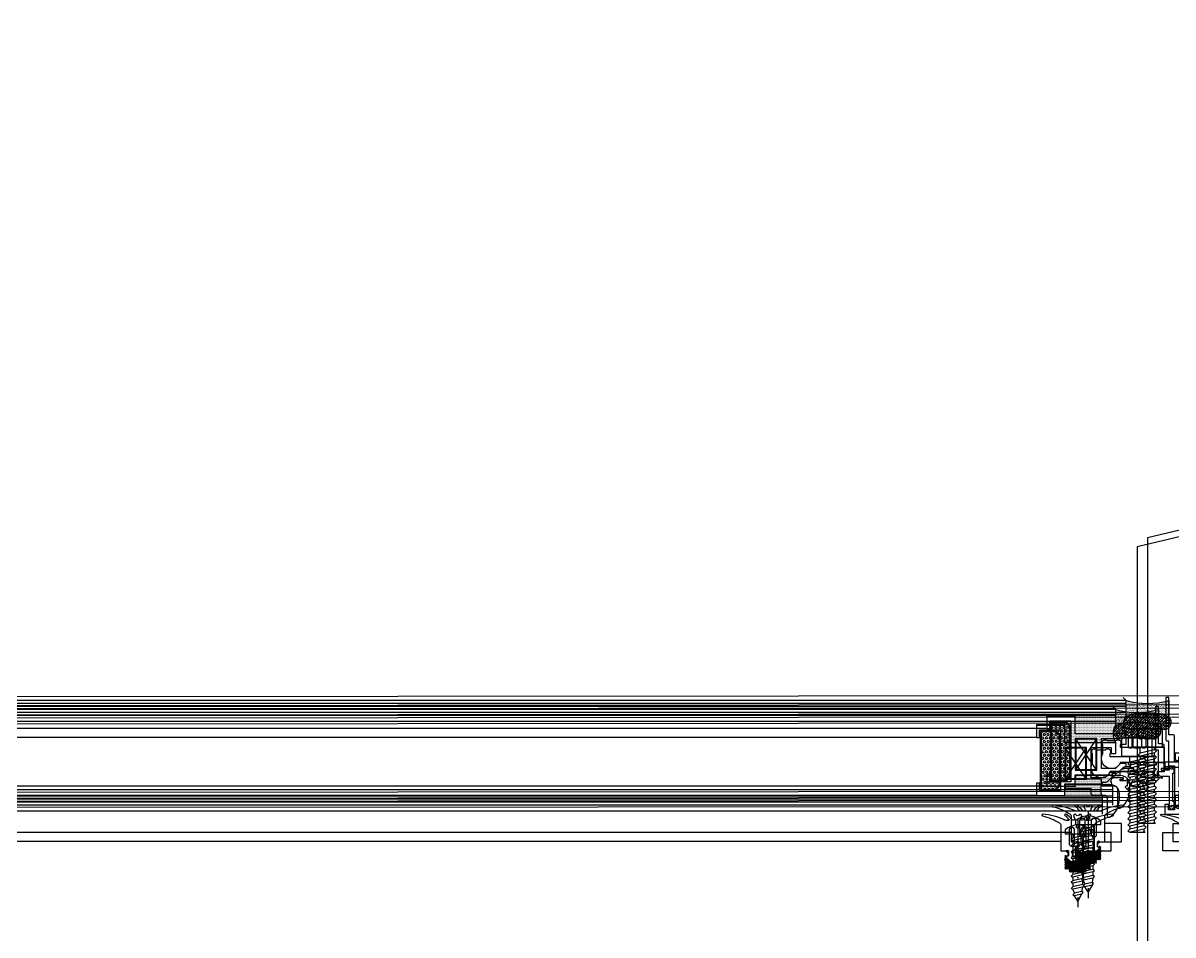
# Model space of a CAD drawing. Header units: inches. Extents: x 4821 to 127877, y 58012 to 433683.
# Drawn here: x 89760.1 to 90137.8, y 156084.3 to 156383.7 of the extents above; entities that cross this region are included whole.
import ezdxf

# ---------------------------------------------------------------- set-up
doc = ezdxf.new("R2010")
doc.units = ezdxf.units.IN
doc.header["$MEASUREMENT"] = 0
for name, pattern in [('$1$Center', [29.999999, 12, -6, 6, -6]), ('$1$DASHDOT', [25.4, 12.7, -6.35, 0, -6.35]), ('$1$DASHED', [19.05, 12.7, -6.35])]:
    doc.linetypes.add(name, pattern=pattern)
for name, color, linetype in [('A-FURN-FIXD', 10, 'Continuous'), ('A-GLAZ', 132, 'Continuous'), ('A-WAL-CMU', 7, 'Continuous'), ('A-WIN', 141, 'Continuous')]:
    doc.layers.add(name, color=color, linetype=linetype)

# ---------------------------------------------------------------- blocks, each defined once
blk = doc.blocks.new('$1$M6x25')
at = {"color": 71}
for p, q in [((-6, 4.5), (-6, -4.5)), ((0, 5), (-5.5, 5)), ((0, 5), (0, -5)), ((0.82, 2.34), (0, 2.34)), ((1.19, 3), (0.82, 2.34)), ((0.82, 2.34), (1.88, -2.34)), ((1.85, 2.34), (1.19, 3)), ((1.85, 2.34), (2.91, -2.34)), ((2.82, 2.34), (1.85, 2.34)), ((3.19, 3), (2.82, 2.34)), ((2.82, 2.34), (3.88, -2.34)), ((3.85, 2.34), (3.19, 3)), ((3.85, 2.34), (4.91, -2.34)), ((4.82, 2.34), (3.85, 2.34)), ((5.19, 3), (4.82, 2.34)), ((4.82, 2.34), (5.88, -2.34)), ((5.85, 2.34), (5.19, 3)), ((5.85, 2.34), (6.91, -2.34)), ((6.82, 2.34), (5.85, 2.34)), ((7.19, 3), (6.82, 2.34)), ((6.82, 2.34), (7.88, -2.34)), ((7.85, 2.34), (7.19, 3)), ((7.85, 2.34), (8.91, -2.34)), ((8.82, 2.34), (7.85, 2.34)), ((9.19, 3), (8.82, 2.34)), ((8.82, 2.34), (9.88, -2.34)), ((9.85, 2.34), (9.19, 3)), ((9.85, 2.34), (10.91, -2.34)), ((10.82, 2.34), (9.85, 2.34)), ((11.19, 3), (10.82, 2.34)), ((10.82, 2.34), (11.88, -2.34)), ((11.85, 2.34), (11.19, 3)), ((11.85, 2.34), (12.91, -2.34)), ((12.82, 2.34), (11.85, 2.34)), ((13.19, 3), (12.82, 2.34)), ((12.82, 2.34), (13.88, -2.34)), ((13.85, 2.34), (13.19, 3)), ((13.85, 2.34), (14.91, -2.34)), ((14.82, 2.34), (13.85, 2.34)), ((15.19, 3), (14.82, 2.34)), ((14.82, 2.34), (15.88, -2.34)), ((15.85, 2.34), (15.19, 3)), ((15.85, 2.34), (16.91, -2.34)), ((16.82, 2.34), (15.85, 2.34)), ((17.19, 3), (16.82, 2.34)), ((16.82, 2.34), (17.88, -2.34)), ((17.85, 2.34), (17.19, 3)), ((17.85, 2.34), (18.91, -2.34)), ((18.82, 2.34), (17.85, 2.34)), ((19.19, 3), (18.82, 2.34)), ((18.82, 2.34), (19.88, -2.34)), ((19.85, 2.34), (19.19, 3)), ((19.85, 2.34), (20.91, -2.34)), ((20.82, 2.34), (19.85, 2.34)), ((21.19, 3), (20.82, 2.34)), ((20.82, 2.34), (21.88, -2.34)), ((21.85, 2.34), (21.19, 3)), ((21.85, 2.34), (22.91, -2.34)), ((22.82, 2.34), (21.85, 2.34)), ((23.19, 3), (22.82, 2.34)), ((22.82, 2.34), (23.88, -2.34)), ((23.85, 2.34), (23.19, 3)), ((23.85, 2.34), (24.91, -2.34)), ((24.82, 2.34), (23.85, 2.34)), ((25, 2.66), (24.82, 2.34)), ((24.82, 2.34), (25, 1.56)), ((25, 2.66), (25, -2.34)), ((1.88, -2.34), (0, -2.34)), ((1.88, -2.34), (2.54, -3)), ((2.54, -3), (2.91, -2.34)), ((2.91, -2.34), (3.88, -2.34)), ((3.88, -2.34), (4.54, -3)), ((4.54, -3), (4.91, -2.34)), ((4.91, -2.34), (5.88, -2.34)), ((5.88, -2.34), (6.54, -3)), ((6.54, -3), (6.91, -2.34)), ((6.91, -2.34), (7.88, -2.34)), ((7.88, -2.34), (8.54, -3)), ((8.54, -3), (8.91, -2.34)), ((8.91, -2.34), (9.88, -2.34)), ((9.88, -2.34), (10.54, -3)), ((10.54, -3), (10.91, -2.34)), ((10.91, -2.34), (11.88, -2.34)), ((11.88, -2.34), (12.54, -3)), ((12.54, -3), (12.91, -2.34)), ((12.91, -2.34), (13.88, -2.34)), ((13.88, -2.34), (14.54, -3)), ((14.54, -3), (14.91, -2.34)), ((14.91, -2.34), (15.88, -2.34)), ((15.88, -2.34), (16.54, -3)), ((16.54, -3), (16.91, -2.34)), ((16.91, -2.34), (17.88, -2.34)), ((17.88, -2.34), (18.54, -3)), ((18.54, -3), (18.91, -2.34)), ((18.91, -2.34), (19.88, -2.34)), ((19.88, -2.34), (20.54, -3)), ((20.54, -3), (20.91, -2.34)), ((20.91, -2.34), (21.88, -2.34)), ((21.88, -2.34), (22.54, -3)), ((22.54, -3), (22.91, -2.34)), ((22.91, -2.34), (23.88, -2.34)), ((23.88, -2.34), (24.54, -3)), ((24.54, -3), (24.91, -2.34)), ((24.91, -2.34), (25, -2.34)), ((0, -5), (-5.5, -5))]:
    blk.add_line(p, q, dxfattribs=at)
at = {"color": 2, "linetype": '$1$Center', "ltscale": 10}
blk.add_line((-7.77, 0), (26.88, 0), dxfattribs=at)
at = {"color": 71, "linetype": '$1$DASHED', "ltscale": 100}
for p, q in [((-6, 2.89), (-3, 2.89)), ((-6, 1.44), (-3, 1.44)), ((-6, -1.44), (-3, -1.44)), ((-6, -2.89), (-3, -2.89))]:
    blk.add_line(p, q, dxfattribs=at)
at = {"color": 71}
for centre, start, end in [((-5.5, 4.5), 90, 180), ((-5.5, -4.5), 180, 270)]:
    blk.add_arc(centre, 0.5, start, end, dxfattribs=at)
at = {"color": 71, "linetype": '$1$DASHED', "ltscale": 100}
for centre, radius, start, end in [((-4.2, 2.17), 1.4, 329.0209, 30.9791), ((-8.11, 0), 5.31, 344.2222, 15.7778), ((-4.2, -2.17), 1.4, 329.0209, 30.9791)]:
    blk.add_arc(centre, radius, start, end, dxfattribs=at)
blk = doc.blocks.new('$1$joint silicone 2')
h = blk.add_hatch()
h.set_pattern_fill('AR-SAND', color=11, scale=0.3)
h.set_pattern_definition([(37.5, (18049.9647, 8866.313), (-0.018898007, 0.578047131), [0, -0.456, 0, -0.51, 0, -0.4875]), (7.5, (18049.9647, 8866.313), (0.530933012, 0.84664382), [0, -0.246, 0, -0.411, 0, -0.1575]), (327.5, (18049.5957, 8866.313), (0.934242559, 0.001697716), [0, -0.15, 0, -0.54, 0, -0.705]), (317.5, (18049.5957, 8866.313), (0.90183798, 0.26330267), [0, -0.075, 0, -0.354, 0, -0.405])])
edge = h.paths.add_edge_path()
edge.add_line((-6.23, 1.18), (-6.21, 1.17))
edge.add_line((-6.21, 1.17), (-5.75, 0.91))
edge.add_line((-5.75, 0.91), (-5.19, 0.68))
edge.add_line((-5.19, 0.68), (-4.55, 0.49))
edge.add_line((-4.55, 0.49), (-3.83, 0.33))
edge.add_line((-3.83, 0.33), (-3.05, 0.21))
edge.add_line((-3.05, 0.21), (-2.21, 0.11))
edge.add_line((-2.21, 0.11), (-1.35, 0.05))
edge.add_line((-1.35, 0.05), (-0.45, 0.01))
edge.add_line((-0.45, 0.01), (0.45, -0.01))
edge.add_line((0.45, -0.01), (1.36, 0.01))
edge.add_line((1.36, 0.01), (2.25, 0.05))
edge.add_line((2.25, 0.05), (3.12, 0.11))
edge.add_line((3.12, 0.11), (3.95, 0.21))
edge.add_line((3.95, 0.21), (4.73, 0.33))
edge.add_line((4.73, 0.33), (5.45, 0.49))
edge.add_line((5.45, 0.49), (6.1, 0.68))
edge.add_line((6.1, 0.68), (6.66, 0.91))
edge.add_line((6.66, 0.91), (7.12, 1.17))
edge.add_line((7.12, 1.17), (7.13, 1.18))
edge.add_line((7.13, 1.18), (7.45, 0.83))
edge.add_line((7.45, 0.83), (7.45, -4.17))
edge.add_arc((0.45, -28.17), 25, 73.7398, 106.2602)
edge.add_line((-6.55, -4.17), (-6.55, 0.83))
edge.add_line((-6.55, 0.83), (-6.23, 1.18))
at = {"color": 11}
blk.add_lwpolyline([(-6.23, 1.18), (-6.21, 1.17), (-5.75, 0.91), (-5.19, 0.68), (-4.55, 0.49), (-3.83, 0.33), (-3.05, 0.21), (-2.21, 0.11), (-1.35, 0.05), (-0.45, 0.01), (0.45, -0.01), (1.36, 0.01), (2.25, 0.05), (3.12, 0.11), (3.95, 0.21), (4.73, 0.33), (5.45, 0.49), (6.1, 0.68), (6.66, 0.91), (7.12, 1.17), (7.13, 1.18), (7.45, 0.83), (7.45, -4.17, 0.142857), (-6.55, -4.17), (-6.55, 0.83)], format="xyb", close=True, dxfattribs=at)
blk = doc.blocks.new('$1$butile2')
h = blk.add_hatch(color=11)
h.dxf.hatch_style = 1
h.paths.add_polyline_path([(9.3, 0.2), (0, 0.2), (0, 0), (9.3, 0)])
at = {"color": 11}
blk.add_lwpolyline([(9.3, 0.2), (0, 0.2), (0, 0), (9.3, 0)], close=True, dxfattribs=at)
blk = doc.blocks.new('$1$inner silicone')
h = blk.add_hatch()
h.set_pattern_fill('DOTS', scale=4)
h.paths.add_polyline_path([(12.2, 0), (12.2, -0.2), (12.2, -4), (0, -4, 0.23607), (0, 0)])
at = {"color": 7}
blk.add_line((12.2, -0.2), (12.2, 0), dxfattribs=at)
blk.add_arc((-4, -2), 4.47, 333.4347, 26.5653, dxfattribs=at)
blk = doc.blocks.new('$1$outer silicone')
h = blk.add_hatch()
h.set_pattern_fill('DOTS', scale=4)
h.paths.add_polyline_path([(16.7, 0), (16.7, -5.8), (16.7, -6), (0, -6, 0.293351), (0, 0)])
at = {"color": 7}
blk.add_line((16.7, -5.8), (16.7, -6), dxfattribs=at)
blk.add_arc((-4.67, -3), 5.55, 327.3018, 32.6982, dxfattribs=at)
blk = doc.blocks.new('$1$GTSY500112')
at = {"layer": 'A-FURN-FIXD'}
blk.add_lwpolyline([(5.93, -11.75, 0.57735), (5.07, -11.75, -1), (4.2, -11.25), (4.49, -10.75, 0.965781), (3.64, -10.22, -0.138673), (1.56, -11.98, -1.037842), (1.37, -11.52, 0.283592), (2.23, -10.43, -0.584426), (2.31, -10.4, 1.39494), (2.44, -10), (1.75, -10, 0.111575), (1.32, -10.1, -0.09543), (-6.01, -12, -0.91232), (-6.08, -11.51, 0.076551), (-0.47, -9.14, 0.260148), (0, -8.29), (0, 0), (1.56, 0), (2.11, -0.24), (2.45, 0.05), (2.45, 1.67), (1.96, 1.89), (1.81, 2.1), (1.92, 2.38), (3.29, 3.53), (5.21, 3.03), (5.79, 3.03), (7.71, 3.53), (9.08, 2.38), (9.19, 2.1), (9.03, 1.89), (8.55, 1.67), (8.55, 0.05), (8.88, -0.24), (9.44, 0), (11, 0), (11, -8.29, 0.260148), (11.47, -9.14, 0.076551), (17.08, -11.51, -0.91232), (17, -12, -0.09543), (9.68, -10.1, 0.111575), (9.25, -10), (8.55, -10, 1.39494), (8.69, -10.4, -0.584426), (8.77, -10.43, 0.283592), (9.62, -11.52, -1.037842), (9.43, -11.98, -0.138673), (7.36, -10.22, 0.965781), (6.51, -10.75), (6.8, -11.25, -1)], format="xyb", close=True, dxfattribs=at)
for points in [[(4.13, -0.07), (3.64, 0.42), (3.64, 1.47), (4.13, 1.96), (6.87, 1.96), (7.36, 1.47), (7.36, 0.42), (6.87, -0.07)], [(4.01, -1.58), (4.5, -2.07), (4.5, -7.11), (4.01, -7.6), (3.19, -7.6), (2.7, -7.11), (2.7, -2.07), (3.19, -1.58)], [(7.81, -7.6), (6.99, -7.6), (6.5, -7.11), (6.5, -2.07), (6.99, -1.58), (7.81, -1.58), (8.3, -2.07), (8.3, -7.11)]]:
    blk.add_lwpolyline(points, close=True, dxfattribs=at)
blk = doc.blocks.new('$1$GTSY500502')
at = {"color": 151}
blk.add_lwpolyline([(-1.78, 2.38, -0.668179), (-2.07, 1.7), (-2.35, 1.7), (-2.35, 0), (-2.01, -0.29), (-1.68, 0), (0, 0), (0, -0.49), (-1, -0.49), (-1, -0.99), (1.91, -0.99, 0.15392), (2.48, -0.81, -0.807191), (2.77, -1.07, -0.191853), (2.18, -1.52, -0.072848), (0.68, -1.72), (0, -1.72), (0, -3), (-2.5, -3), (-2.5, -2.5, 0.414214), (-2.8, -2.2), (-8.2, -2.2, 0.414214), (-8.5, -2.5), (-8.5, -3), (-11, -3), (-11, -1.72), (-11.68, -1.72, -0.072848), (-13.18, -1.52, -0.191853), (-13.77, -1.07, -0.807191), (-13.48, -0.81, 0.15392), (-12.91, -0.99), (-10, -0.99), (-10, -0.49), (-11, -0.49), (-11, 0), (-9.32, 0), (-8.99, -0.29), (-8.65, 0), (-8.65, 1.7), (-8.93, 1.7, -0.668179), (-9.22, 2.38), (-7.8, 3.8), (-3.2, 3.8)], format="xyb", close=True, dxfattribs=at)
blk.add_lwpolyline([(-3.64, 0.49), (-4.13, 0), (-6.87, 0), (-7.36, 0.49), (-7.36, 1.47), (-6.87, 1.96), (-4.13, 1.96), (-3.64, 1.47)], close=True, dxfattribs=at)
blk = doc.blocks.new('$1$RHS4.2x22')
at = {"layer": 'A-FURN-FIXD'}
for p, q in [((1.42, 4.1), (0, 4.1)), ((0, -4.1), (0, 4.1)), ((-22, 0), (-20.26, 1.09)), ((-19.72, -1.3), (-22, 0)), ((-19.98, 1.61), (-20.26, 1.09)), ((-19.72, -1.3), (-20.26, 1.09)), ((-19.45, 1.09), (-19.98, 1.61)), ((-18.23, 1.58), (-19.45, 1.09)), ((-18.91, -1.3), (-19.45, 1.09)), ((-17.85, 2.1), (-18.13, 1.58)), ((-17.42, -1.58), (-18.13, 1.58)), ((-17.33, 1.58), (-17.85, 2.1)), ((-16.14, 1.58), (-17.33, 1.58)), ((-16.61, -1.58), (-17.33, 1.58)), ((-15.85, 2.1), (-16.14, 1.58)), ((-15.42, -1.58), (-16.14, 1.58)), ((-15.33, 1.58), (-15.85, 2.1)), ((-14.61, -1.58), (-15.33, 1.58)), ((-14.14, 1.58), (-15.33, 1.58)), ((-13.85, 2.1), (-14.14, 1.58)), ((-13.43, -1.58), (-14.14, 1.58)), ((-13.33, 1.58), (-13.85, 2.1)), ((-12.62, -1.58), (-13.33, 1.58)), ((-12.14, 1.58), (-13.33, 1.58)), ((-11.86, 2.1), (-12.14, 1.58)), ((-11.43, -1.58), (-12.14, 1.58)), ((-11.33, 1.58), (-11.86, 2.1)), ((-10.62, -1.58), (-11.33, 1.58)), ((-10.15, 1.58), (-11.33, 1.58)), ((-9.86, 2.1), (-10.15, 1.58)), ((-9.43, -1.58), (-10.15, 1.58)), ((-9.86, 2.1), (-9.34, 1.58)), ((-8.62, -1.58), (-9.34, 1.58)), ((-8.15, 1.58), (-9.34, 1.58)), ((-7.86, 2.1), (-8.15, 1.58)), ((-7.43, -1.58), (-8.15, 1.58)), ((-7.34, 1.58), (-7.86, 2.1)), ((-6.63, -1.58), (-7.34, 1.58)), ((-6.15, 1.58), (-7.34, 1.58)), ((-5.86, 2.1), (-6.15, 1.58)), ((-5.44, -1.58), (-6.15, 1.58)), ((-5.34, 1.58), (-5.86, 2.1)), ((-4.63, -1.58), (-5.34, 1.58)), ((-4.15, 1.58), (-5.34, 1.58)), ((-3.87, 2.1), (-4.15, 1.58)), ((-3.44, -1.58), (-4.15, 1.58)), ((-3.44, -1.58), (-4.15, 1.58)), ((-3.34, 1.58), (-3.87, 2.1)), ((-2.63, -1.58), (-3.34, 1.58)), ((-2.16, 1.58), (-3.34, 1.58)), ((-1.87, 2.1), (-2.16, 1.58)), ((-1.44, -1.58), (-2.16, 1.58)), ((-1.35, 1.58), (-1.87, 2.1)), ((-0.63, -1.58), (-1.35, 1.58)), ((-0.16, 1.58), (-1.35, 1.58)), ((0, 1.87), (-0.16, 1.58)), ((0, 0.87), (-0.16, 1.58)), ((3.05, 0.46), (2.04, 0.46)), ((2.04, -0.46), (2.04, 0.46)), ((-19.72, -1.3), (-19.2, -1.82)), ((-19.2, -1.82), (-18.91, -1.3)), ((-17.42, -1.58), (-18.91, -1.3)), ((-17.42, -1.58), (-16.9, -2.1)), ((-16.9, -2.1), (-16.61, -1.58)), ((-15.42, -1.58), (-16.61, -1.58)), ((-15.42, -1.58), (-14.9, -2.1)), ((-14.9, -2.1), (-14.61, -1.58)), ((-13.43, -1.58), (-14.61, -1.58)), ((-13.43, -1.58), (-12.9, -2.1)), ((-12.9, -2.1), (-12.62, -1.58)), ((-11.43, -1.58), (-12.62, -1.58)), ((-11.43, -1.58), (-10.91, -2.1)), ((-10.91, -2.1), (-10.62, -1.58)), ((-9.43, -1.58), (-10.62, -1.58)), ((-9.43, -1.58), (-8.91, -2.1)), ((-8.91, -2.1), (-8.62, -1.58)), ((-7.43, -1.58), (-8.62, -1.58)), ((-7.43, -1.58), (-6.91, -2.1)), ((-6.91, -2.1), (-6.63, -1.58)), ((-5.44, -1.58), (-6.63, -1.58)), ((-5.44, -1.58), (-4.91, -2.1)), ((-4.91, -2.1), (-4.63, -1.58)), ((-3.44, -1.58), (-4.63, -1.58)), ((-3.44, -1.58), (-2.92, -2.1)), ((-2.92, -2.1), (-2.63, -1.58)), ((-1.44, -1.58), (-2.63, -1.58)), ((-1.44, -1.58), (-0.92, -2.1)), ((-0.92, -2.1), (-0.63, -1.58)), ((0, -1.58), (-0.63, -1.58)), ((3.05, -0.46), (2.04, -0.46)), ((1.42, -4.1), (0, -4.1))]:
    blk.add_line(p, q, dxfattribs=at)
at = {"layer": 'A-FURN-FIXD', "linetype": '$1$DASHDOT'}
blk.add_line((4.78, 0), (-24, 0), dxfattribs=at)
at = {"layer": 'A-FURN-FIXD'}
for centre, start, end in [((-5.01, -0.91), 9.6294, 37.9057), ((-5.01, 0.91), 322.0943, 350.3706)]:
    blk.add_arc(centre, 8.15, start, end, dxfattribs=at)
blk = doc.blocks.new('CURTT')
at = {"layer": 'A-FURN-FIXD', "extrusion": (1.56101e-06, 5.69003e-07, 1)}
h = blk.add_hatch(dxfattribs=at)
h.set_pattern_fill('ANSI38', color=256, scale=5, angle=269.0162, style=0)
h.set_pattern_definition([(314.016209, (926301.3039, -1531526.5551), (0.449464533, 0.434288653), []), (44.016209, (926301.3039, -1531526.5551), (0.464640413, 1.318041838), [1.5625, -0.9375])])
h.paths.add_polyline_path([(906971.32, -1520281.28), (906970.85, -1520281.54), (906970.48, -1520281.83), (906970.2, -1520282.15), (906969.99, -1520282.48), (906969.86, -1520282.82), (906969.79, -1520283.16), (906969.78, -1520283.5), (906969.81, -1520283.84), (906969.9, -1520284.15), (906970.02, -1520284.45), (906970.17, -1520284.72), (906970.35, -1520284.97), (906970.54, -1520285.19), (906970.75, -1520285.38), (906970.97, -1520285.53), (906971.19, -1520285.64), (906971.41, -1520285.71), (906971.63, -1520285.75), (906971.86, -1520285.75), (906972.1, -1520285.73), (906972.37, -1520285.7), (906972.66, -1520285.66), (906972.99, -1520285.61), (906973.36, -1520285.56), (906973.78, -1520285.53), (906974.23, -1520285.5), (906974.73, -1520285.48), (906975.25, -1520285.47), (906975.8, -1520285.46), (906976.36, -1520285.46), (906976.94, -1520285.46), (906977.52, -1520285.46), (906978.1, -1520285.46), (906978.68, -1520285.46), (906979.24, -1520285.46), (906979.79, -1520285.47), (906980.31, -1520285.48), (906980.81, -1520285.5), (906981.26, -1520285.53), (906981.68, -1520285.56), (906982.05, -1520285.61), (906982.38, -1520285.66), (906982.67, -1520285.7), (906982.94, -1520285.73), (906983.18, -1520285.75), (906983.41, -1520285.75), (906983.63, -1520285.71), (906983.85, -1520285.64), (906984.07, -1520285.53), (906984.29, -1520285.38), (906984.5, -1520285.19), (906984.69, -1520284.97), (906984.87, -1520284.72), (906985.02, -1520284.45), (906985.14, -1520284.15), (906985.23, -1520283.84), (906985.26, -1520283.5), (906985.25, -1520283.16), (906985.18, -1520282.82), (906985.05, -1520282.48), (906984.84, -1520282.15), (906984.56, -1520281.83), (906984.19, -1520281.54), (906983.72, -1520281.28), (906983.16, -1520281.05), (906982.52, -1520280.86), (906981.8, -1520280.7), (906981.02, -1520280.58), (906980.19, -1520280.48), (906979.32, -1520280.42), (906978.43, -1520280.38), (906977.52, -1520280.37), (906976.61, -1520280.38), (906975.72, -1520280.42), (906974.85, -1520280.48), (906974.02, -1520280.58), (906973.24, -1520280.7), (906972.52, -1520280.86), (906971.88, -1520281.05)])
h = blk.add_hatch(dxfattribs=at)
h.set_pattern_fill('HEX', color=256, scale=3, angle=269.0162)
h.set_pattern_definition([(269.016209, (911817.6279, -1524917.32826), (0.64942331, -0.01115195), [0.375, -0.75]), (29.016209, (911817.6279, -1524917.32826), (-0.315053783, 0.56799306), [0.375, -0.75]), (329.016209, (911817.6215, -1524917.7032), (0.334369526, 0.55684111), [0.375, -0.75])])
edge = h.paths.add_edge_path()
edge.add_line((907008.72, -1520302.35), (907004.47, -1520302.35))
edge.add_arc((907004.47, -1520302.05), 0.3, 1304.9998, 1349.9998, ccw=False)
edge.add_line((907004.26, -1520302.26), (907003.11, -1520301.11))
edge.add_arc((907003.32, -1520300.9), 0.3, 1259.9998, 1304.9998, ccw=False)
edge.add_line((907003.02, -1520300.9), (907003.02, -1520284.9))
edge.add_arc((907003.32, -1520284.9), 0.3, 1214.9998, 1259.9998, ccw=False)
edge.add_line((907003.11, -1520284.68), (907004.26, -1520283.54))
edge.add_arc((907004.47, -1520283.75), 0.3, 1169.9998, 1214.9998, ccw=False)
edge.add_line((907004.47, -1520283.45), (907008.72, -1520283.45))
edge.add_arc((907008.72, -1520283.75), 0.3, 1079.9998, 1169.9998, ccw=False)
edge.add_line((907009.02, -1520283.75), (907009.02, -1520302.05))
edge.add_arc((907008.72, -1520302.05), 0.3, 1349.9998, 1439.9998, ccw=False)
at = {"layer": 'A-WIN', "extrusion": (1.56101e-06, 5.69003e-07, 1)}
h = blk.add_hatch(dxfattribs=at)
h.set_pattern_fill('ANSI32', color=256, angle=269.0162)
h.set_pattern_definition([(314.016209, (919015.14624, -1539070.82796), (0.26967872, 0.2605731915), []), (314.016209, (919015.1432, -1539071.0047), (0.26967872, 0.2605731915), [])])
h.paths.add_polyline_path([(906992.77, -1520328.6), (906994.27, -1520328.6), (906994.27, -1520329.6), (906996.72, -1520329.6), (906997.02, -1520329.9), (906997.32, -1520329.6), (906999.77, -1520329.6), (906999.77, -1520328.6), (907001.27, -1520328.6), (907001.27, -1520324.1), (907000.27, -1520324.1), (907000.27, -1520323.5), (907001.17, -1520322.6), (907000.96, -1520322.6), (907000.41, -1520322.36), (907000.08, -1520322.65), (907000.08, -1520324.27), (907000.56, -1520324.48), (907000.71, -1520324.69), (907000.61, -1520324.97), (906999.24, -1520326.13), (906997.31, -1520325.63), (906996.74, -1520325.63), (906994.81, -1520326.13), (906993.44, -1520324.97), (906993.34, -1520324.69), (906993.49, -1520324.48), (906993.98, -1520324.27), (906993.98, -1520322.65), (906993.64, -1520322.36), (906993.09, -1520322.6), (906992.87, -1520322.6), (906993.77, -1520323.5), (906993.77, -1520324.1), (906992.77, -1520324.1)])
at = {"layer": 'A-FURN-FIXD', "extrusion": (1.56101e-06, 5.69003e-07, 1)}
for p, q in [((906994.32, -1520298.9, 1.15), (907001.02, -1520288.9, 1.15)), ((906994.32, -1520288.9, 1.15), (907001.02, -1520298.9, 1.15)), ((906989.02, -1520304.6, 1.15), (906989.02, -1520310.6, 1.15))]:
    blk.add_line(p, q, dxfattribs=at)
at = {"layer": 'A-FURN-FIXD', "extrusion": (1.56101e-06, 5.69003e-07, 1), "elevation": 0.55}
for points in [[(906971.02, -1520289.5), (906970.62, -1520289.5), (906970.62, -1520297.1, -0.414214), (906969.62, -1520298.1), (906967.02, -1520298.1), (906967.02, -1520308.4), (906966.36, -1520308.93, -0.352941), (906965.98, -1520308.93), (906965.32, -1520308.4), (906965.32, -1520306.4), (906965.82, -1520306.4), (906965.82, -1520297.15), (906965.32, -1520297.15), (906965.32, -1520295.4), (906965.98, -1520294.87, -0.352941), (906966.36, -1520294.87), (906967.02, -1520295.4), (906967.02, -1520296.1), (906968.62, -1520296.1), (906968.62, -1520288, -0.414214), (906969.12, -1520287.5), (906970.52, -1520287.5), (906970.52, -1520275.2), (906971.52, -1520275.2), (906971.52, -1520289, -0.414214)], [(906985.5, -1520298.19, 0.198912), (906984.79, -1520297.9), (906984.52, -1520297.9), (906984.52, -1520296.9), (906986.32, -1520296.9), (906988.02, -1520298.6), (906992.62, -1520298.6), (906992.62, -1520288.7), (906986.02, -1520288.7), (906986.02, -1520290.6), (906984.52, -1520290.6), (906984.52, -1520287.2), (907001.22, -1520287.2), (907001.22, -1520281.4), (907010.52, -1520281.4), (907010.52, -1520285.4), (907009.52, -1520285.4), (907009.52, -1520282.9), (907002.72, -1520282.9), (907002.72, -1520302.9), (907009.52, -1520302.9), (907009.52, -1520300.4), (907010.52, -1520300.4), (907010.52, -1520304.4), (907001.22, -1520304.4), (907001.22, -1520300.6), (906989.02, -1520300.6), (906989.02, -1520300.1), (906988.02, -1520300.1, -0.198912), (906986.96, -1520299.66)], [(907009.32, -1520302.35, -0.414214), (907009.02, -1520302.65), (907004.34, -1520302.65, -0.198912), (907004.13, -1520302.56), (907002.81, -1520301.24, -0.198912), (907002.72, -1520301.02), (907002.72, -1520284.77, -0.198912), (907002.81, -1520284.56), (907004.13, -1520283.24, -0.198912), (907004.34, -1520283.15), (907009.02, -1520283.15, -0.414214), (907009.32, -1520283.45)], [(907008.72, -1520302.35), (907004.47, -1520302.35, -0.198912), (907004.26, -1520302.26), (907003.11, -1520301.11, -0.198912), (907003.02, -1520300.9), (907003.02, -1520284.9, -0.198912), (907003.11, -1520284.68), (907004.26, -1520283.54, -0.198912), (907004.47, -1520283.45), (907008.72, -1520283.45, -0.414214), (907009.02, -1520283.75), (907009.02, -1520302.05, -0.414214)], [(906992.12, -1520293.62), (906992.12, -1520290.81, 1.010051), (906990.71, -1520289.4), (906987.93, -1520289.4, 1.010051), (906986.52, -1520290.81), (906986.52, -1520291.6), (906972.02, -1520291.6), (906972.02, -1520296.6), (906986.37, -1520296.6, 1.08744)], [(906987.22, -1520305.4, -0.414214), (906988.22, -1520304.4), (906989.62, -1520304.4), (906989.62, -1520304.4), (906991.02, -1520304.4), (906991.02, -1520304.4), (906991.92, -1520304.4, 0.414214), (906992.62, -1520303.7), (906992.62, -1520302.1), (907001.02, -1520302.1), (907001.02, -1520300.8), (906991.02, -1520300.8), (906991.02, -1520300.8), (906989.62, -1520300.8), (906989.62, -1520300.8), (906986.42, -1520300.8, 0.414214), (906983.42, -1520303.8), (906983.42, -1520305.47, 0.231514), (906986.41, -1520311.59, 0.624419), (906987.22, -1520311.2)]]:
    blk.add_lwpolyline(points, format="xyb", close=True, dxfattribs=at)
for points in [[(907001.22, -1520299.1), (906994.12, -1520299.1), (906994.12, -1520288.7), (907001.22, -1520288.7)], [(907001.02, -1520298.9), (906994.32, -1520298.9), (906994.32, -1520288.9), (907001.02, -1520288.9)]]:
    blk.add_lwpolyline(points, close=True, dxfattribs=at)
at = {"layer": 'A-FURN-FIXD', "extrusion": (1.56101e-06, 5.69003e-07, 1), "elevation": 1.7}
blk.add_lwpolyline([(906947.22, -1520373.8), (906947.22, -1520373.8, -0.414214), (906946.72, -1520374.3), (906946.22, -1520374.3), (906946.22, -1520373.1), (906943.72, -1520373.1), (906943.72, -1520378.1), (906946.22, -1520378.1), (906946.22, -1520376.9), (906946.72, -1520376.9, -0.414214), (906947.22, -1520377.4), (906947.22, -1520379.6), (906915.52, -1520379.6), (906915.52, -1520376), (906917.22, -1520376, -0.414214), (906917.72, -1520376.5), (906917.72, -1520377), (906916.52, -1520377), (906916.52, -1520378.6), (906921.52, -1520378.6), (906921.52, -1520377), (906920.32, -1520377), (906920.32, -1520376.5, -0.414214), (906920.82, -1520376), (906924.92, -1520376), (906924.92, -1520376.9), (906923.42, -1520376.9), (906923.42, -1520378.1), (906936.12, -1520378.1), (906936.12, -1520376.9), (906934.62, -1520376.9), (906934.62, -1520376), (906936.12, -1520376), (906936.12, -1520362.9), (906936.42, -1520362.6), (906936.12, -1520362.3), (906936.12, -1520351.4), (906936.42, -1520351.1), (906936.12, -1520350.8), (906936.12, -1520342.1), (906933.12, -1520342.1), (906933.12, -1520340.6), (906937.12, -1520340.6), (906937.12, -1520329.4), (906937.42, -1520329.1), (906937.12, -1520328.8), (906937.12, -1520308.28), (906941.93, -1520307.41), (906941.93, -1520308.6), (906952.52, -1520308.6), (906952.52, -1520301.6), (906953.87, -1520301.6), (906954.77, -1520302.5), (906954.77, -1520303.1), (906953.77, -1520303.1), (906953.77, -1520308.6), (906963.72, -1520308.6), (906963.72, -1520303.1), (906961.27, -1520303.1), (906961.27, -1520302.5), (906962.17, -1520301.6), (906963.72, -1520301.6), (906963.72, -1520293.5), (906968.42, -1520293.5), (906968.42, -1520295.3, -0.414214), (906967.82, -1520295.9), (906967.22, -1520295.9), (906967.22, -1520294.7), (906965.22, -1520294.7), (906965.22, -1520309.1), (906967.22, -1520309.1), (906967.22, -1520307.4), (906968.42, -1520307.4), (906968.42, -1520310.6), (906947.22, -1520310.6), (906947.22, -1520373.8)], format="xyb", dxfattribs=at)
blk.add_lwpolyline([(906963.52, -1520322.6), (906969.02, -1520322.6), (906969.02, -1520316.6), (906963.52, -1520316.6)], dxfattribs=at)
blk.add_lwpolyline([(906963.52, -1520322.6), (906969.02, -1520322.6), (906969.02, -1520316.6), (906963.52, -1520316.6)], dxfattribs=at)
at = {"layer": 'A-GLAZ', "extrusion": (1.56101e-06, 5.69003e-07, 1)}
for p, q in [((906977.52, -1520222.77, 1.15), (906977.52, -1520477.07, 1.15)), ((905511.46, -1520273.69, 0), (907611.94, -1520275.19, 0)), ((905511.46, -1520277.69, 0), (907612.95, -1520279.19, 0)), ((905511.46, -1520279.69, 0), (907612.95, -1520281.19, 0)), ((905511.46, -1520305.09, 0), (907608.45, -1520306.59, 0)), ((905511.46, -1520307.09, 0), (907608.45, -1520308.59, 0))]:
    blk.add_line(p, q, dxfattribs=at)
at = {"layer": 'A-GLAZ', "extrusion": (-1.56101e-06, 5.69003e-07, 1)}
for p, q in [((906984.52, -1520276.2, 0), (908415.26, -1520276.19, 0)), ((906984.52, -1520277.2, 0), (908415.26, -1520277.19, 0)), ((906984.52, -1520278.2, 0), (908415.26, -1520278.19, 0)), ((906984.52, -1520280.2, 0), (908415.26, -1520280.19, 0)), ((907010.52, -1520285.4, 0), (908342.96, -1520285.39, 0)), ((907010.52, -1520304.4, 0), (908342.96, -1520304.39, 0)), ((906989.02, -1520305.6, 0), (908364.46, -1520305.59, 0)), ((906989.02, -1520307.6, 0), (908364.46, -1520307.59, 0)), ((906989.02, -1520309.6, 0), (908364.46, -1520309.59, 0)), ((907002.52, -1520319.6, 0), (908349.46, -1520319.59, 0))]:
    blk.add_line(p, q, dxfattribs=at)
at = {"layer": 'A-GLAZ', "extrusion": (1.56101e-06, 5.69003e-07, 1), "elevation": -0.6}
blk.add_lwpolyline([(905527.79, -1520222.76), (906264.95, -1520053.8), (906977.52, -1520222.77)], dxfattribs=at)
at = {"layer": 'A-WIN', "extrusion": (1.56101e-06, 5.69003e-07, 1)}
for p, q in [((906984.52, -1520276.2, 1.15), (906985.52, -1520275.2, 1.15)), ((906984.52, -1520281.2, 1.15), (906984.52, -1520276.2, 1.15)), ((906984.52, -1520281.2, 1.15), (906984.52, -1520276.2, 1.15)), ((906984.52, -1520281.2, 1.15), (906984.2, -1520281.55, 1.15)), ((906984.52, -1520281.2, 1.15), (906984.2, -1520281.55, 1.15)), ((907010.52, -1520304.4, 1.15), (907010.52, -1520304.6, 1.15))]:
    blk.add_line(p, q, dxfattribs=at)
blk.add_lwpolyline([(906971.32, -1520281.28), (906970.85, -1520281.54), (906970.48, -1520281.83), (906970.2, -1520282.15), (906969.99, -1520282.48), (906969.86, -1520282.82), (906969.79, -1520283.16), (906969.78, -1520283.5), (906969.81, -1520283.84), (906969.9, -1520284.15), (906970.02, -1520284.45), (906970.17, -1520284.72), (906970.35, -1520284.97), (906970.54, -1520285.19), (906970.75, -1520285.38), (906970.97, -1520285.53), (906971.19, -1520285.64), (906971.41, -1520285.71), (906971.63, -1520285.75), (906971.86, -1520285.75), (906972.1, -1520285.73), (906972.37, -1520285.7), (906972.66, -1520285.66), (906972.99, -1520285.61), (906973.36, -1520285.56), (906973.78, -1520285.53), (906974.23, -1520285.5), (906974.73, -1520285.48), (906975.25, -1520285.47), (906975.8, -1520285.46), (906976.36, -1520285.46), (906976.94, -1520285.46), (906977.52, -1520285.46), (906978.1, -1520285.46), (906978.68, -1520285.46), (906979.24, -1520285.46), (906979.79, -1520285.47), (906980.31, -1520285.48), (906980.81, -1520285.5), (906981.26, -1520285.53), (906981.68, -1520285.56), (906982.05, -1520285.61), (906982.38, -1520285.66), (906982.67, -1520285.7), (906982.94, -1520285.73), (906983.18, -1520285.75), (906983.41, -1520285.75), (906983.63, -1520285.71), (906983.85, -1520285.64), (906984.07, -1520285.53), (906984.29, -1520285.38), (906984.5, -1520285.19), (906984.69, -1520284.97), (906984.87, -1520284.72), (906985.02, -1520284.45), (906985.14, -1520284.15), (906985.23, -1520283.84), (906985.26, -1520283.5), (906985.25, -1520283.16), (906985.18, -1520282.82), (906985.05, -1520282.48), (906984.84, -1520282.15), (906984.56, -1520281.83), (906984.19, -1520281.54), (906983.72, -1520281.28), (906983.16, -1520281.05), (906982.52, -1520280.86), (906981.8, -1520280.7), (906981.02, -1520280.58), (906980.19, -1520280.48), (906979.32, -1520280.42), (906978.43, -1520280.38), (906977.52, -1520280.37), (906976.61, -1520280.38), (906975.72, -1520280.42), (906974.85, -1520280.48), (906974.02, -1520280.58), (906973.24, -1520280.7), (906972.52, -1520280.86), (906971.88, -1520281.05)], close=True, dxfattribs=at)
at = {"layer": 'A-WIN', "extrusion": (1.56101e-06, 5.69003e-07, 1), "elevation": 1.7}
blk.add_lwpolyline([(906991.52, -1520322.6), (906986.02, -1520322.6), (906986.02, -1520316.6), (906991.52, -1520316.6)], dxfattribs=at)
at = {"layer": 'A-FURN-FIXD', "extrusion": (-1.56101e-06, -5.69003e-07, -1), "zscale": -1}
for name, p, rotation in [('$1$joint silicone 2', (-906977.07, -1520280.37, -1.7), 180.0002189599175), ('$1$M6x25', (-906977.52, -1520291.6, -1.7), 270.0002189599174), ('$1$GTSY500502', (-906983.02, -1520299.6, -1.7), 180.0002189599175), ('$1$inner silicone', (-906989.02, -1520304.6, -1.7), 180.0002189599175), ('$1$GTSY500112', (-906952.52, -1520322.6, -1.7), 180.0002189599175)]:
    blk.add_blockref(name, p, dxfattribs=dict(at, rotation=rotation))
at = {"layer": 'A-WIN', "extrusion": (-1.56101e-06, -5.69003e-07, -1)}
for name, p, zscale, rotation in [('$1$outer silicone', (-906984.52, -1520287.2, -1.7), -1, 180.0002189599175), ('$1$butile2', (-907010.52, -1520281.4, -1.7), -1, 0.0002189599173670872), ('$1$RHS4.2x22', (-906997.02, -1520317.1, -1.7), -1.000000000000001, 90.00021895991739)]:
    blk.add_blockref(name, p, dxfattribs=dict(at, zscale=zscale, rotation=rotation))
at = {"layer": 'A-WIN', "extrusion": (1.56101e-06, 5.69003e-07, 1), "rotation": 179.9997810400824}
blk.add_blockref('$1$GTSY500112', (907002.52, -1520322.6, 1.7), dxfattribs=at)
blk = doc.blocks.new('FIRST SLAB EDGE')
at = {"layer": 'A-WIN', "xscale": -1}
blk.add_blockref('CURTT', (2105283.91, -200961.5, -1.15), dxfattribs=at)

msp = doc.modelspace()

# ---------------------------------------------------------------- block references
at = {"layer": 'A-WAL-CMU'}
for p in [(-1108180.36, 1877396.06), (-1108176.96, 1877399.04)]:
    msp.add_blockref('FIRST SLAB EDGE', p, dxfattribs=at)

doc.saveas('drawing.dxf')
